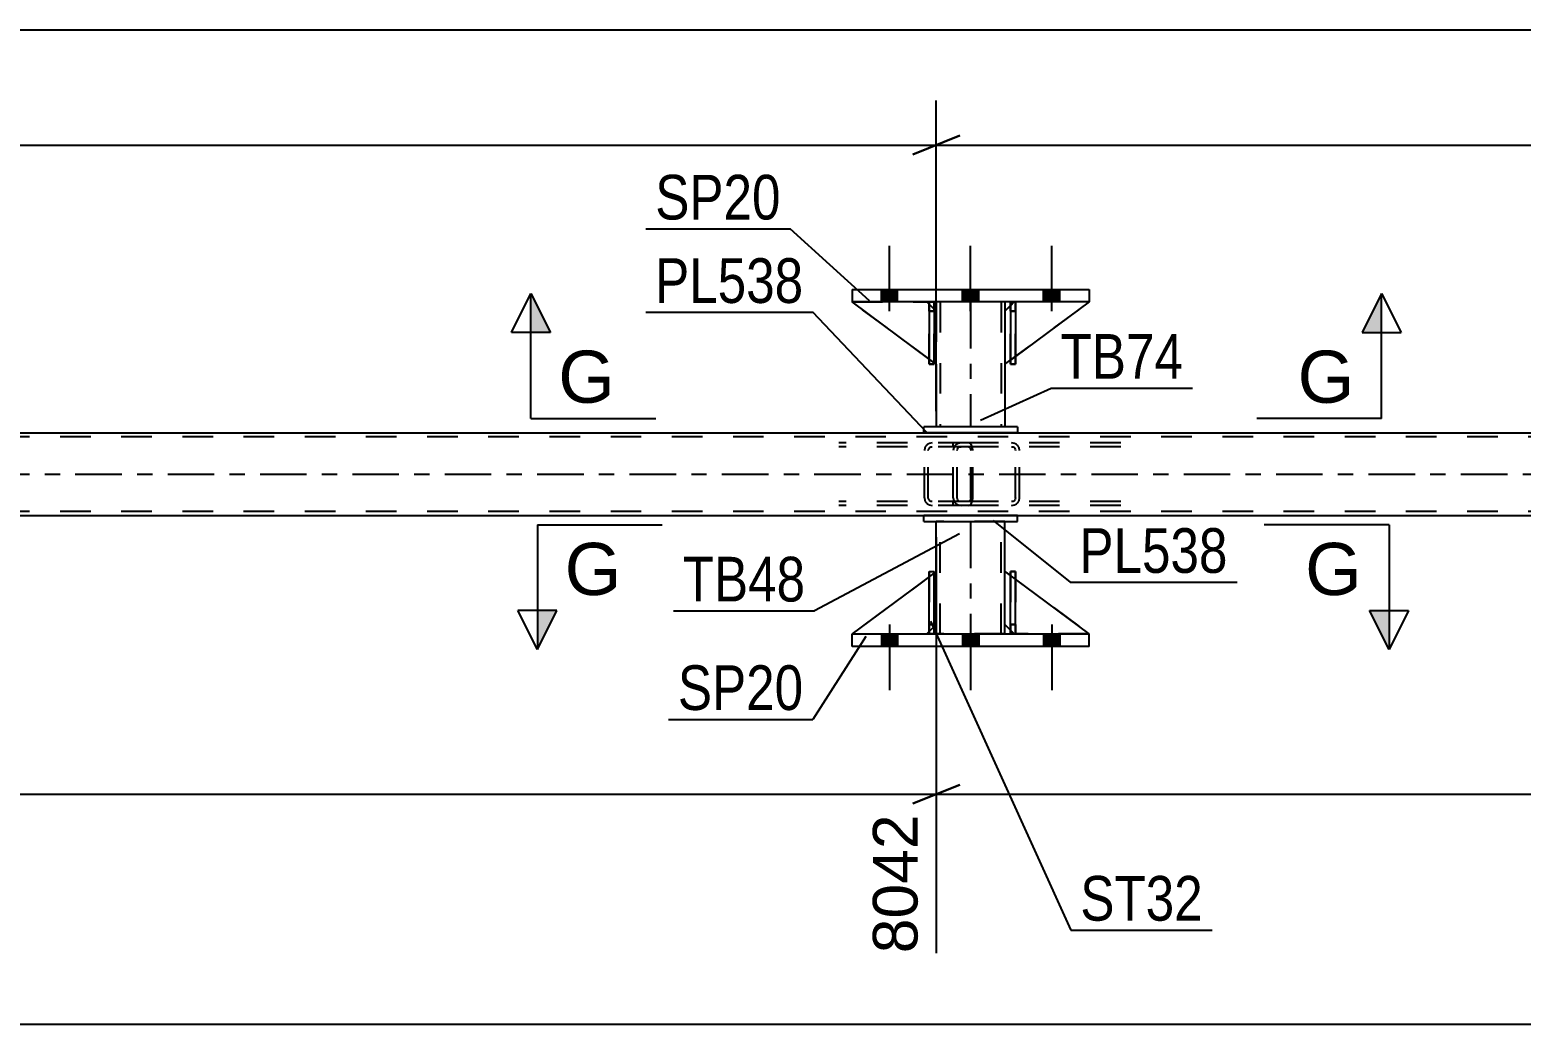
# Model space of a CAD drawing. Header units: millimetres. Extents: x 0 to 841, y 0 to 594.
# Drawn here: x 273.7 to 369.3, y 196.6 to 260.3 of the extents above; entities that cross this region are included whole.
import ezdxf

# ---------------------------------------------------------------- set-up
doc = ezdxf.new("R2010")
doc.units = ezdxf.units.MM
doc.linetypes.add('DXK_LINE_DOT2', pattern=[3.9198, 1.9599, -1.9599])
doc.linetypes.add('DXK_LINE_DOT3', pattern=[5.9187, 2.979, -0.9799, 0.9799, -0.9799])
doc.styles.add('Arial', font='ARIAL.TTF', dxfattribs={"height": 0.2})
doc.styles.add('Arial Narrow', font='ARIALN.TTF', dxfattribs={"height": 0.2})

# ---------------------------------------------------------------- blocks, each defined once
blk = doc.blocks.new('Part-318886728-3406 - 3318')
at = {"color": 2, "linetype": 'Continuous'}
for p, q in [((331.793, 225.606), (331.666, 225.513)), ((331.793, 222.206), (331.793, 225.606)), ((331.346, 225.276), (326.393, 221.606)), ((331.347, 221.76), (331.193, 221.606)), ((331.793, 222.206), (331.667, 222.08)), ((331.793, 222.206), (331.793, 222.206))]:
    blk.add_line(p, q, dxfattribs=at)
at = {"color": 7, "linetype": 'DXK_LINE_DOT2'}
for p, q in [((331.793, 222.206), (331.793, 225.606)), ((331.666, 225.513), (331.346, 225.276)), ((331.793, 222.206), (331.193, 221.606)), ((331.667, 222.08), (331.347, 221.76)), ((326.393, 221.606), (326.393, 221.606)), ((326.393, 221.606), (331.193, 221.606))]:
    blk.add_line(p, q, dxfattribs=at)
blk = doc.blocks.new('Part-318886728-3351 - 3318')
at = {"color": 7, "linetype": 'DXK_LINE_DOT2'}
for p, q in [((336.546, 242.287), (336.546, 242.887)), ((336.546, 242.887), (336.546, 242.887)), ((336.546, 242.887), (336.546, 238.887)), ((336.546, 242.887), (336.866, 242.887)), ((336.866, 242.887), (336.866, 242.287)), ((336.866, 238.887), (336.866, 242.887)), ((336.546, 238.887), (336.546, 242.287)), ((336.546, 242.287), (336.866, 242.287)), ((336.866, 242.287), (336.866, 238.887)), ((336.546, 238.887), (336.866, 238.887))]:
    blk.add_line(p, q, dxfattribs=at)
blk = doc.blocks.new('Part-318886728-3352 - 3318')
at = {"color": 7, "linetype": 'DXK_LINE_DOT2'}
for p, q in [((331.347, 242.287), (331.347, 242.887)), ((331.347, 242.887), (331.347, 242.887)), ((331.347, 242.887), (331.347, 238.887)), ((331.347, 242.887), (331.667, 242.887)), ((331.667, 242.887), (331.667, 242.287)), ((331.667, 238.887), (331.667, 242.887)), ((331.347, 238.887), (331.347, 242.287)), ((331.347, 242.287), (331.667, 242.287)), ((331.667, 242.287), (331.667, 238.887)), ((331.347, 238.887), (331.667, 238.887))]:
    blk.add_line(p, q, dxfattribs=at)
blk = doc.blocks.new('Part-318886728-3353 - 3318')
at = {"color": 2, "linetype": 'Continuous'}
for p, q in [((336.866, 242.887), (336.546, 242.887)), ((336.546, 242.887), (336.546, 238.887)), ((336.866, 242.887), (336.866, 242.887)), ((336.866, 242.887), (336.866, 238.887)), ((336.866, 238.887), (336.546, 238.887))]:
    blk.add_line(p, q, dxfattribs=at)
at = {"color": 7, "linetype": 'DXK_LINE_DOT2'}
for p, q in [((336.546, 242.887), (336.546, 242.287)), ((336.546, 242.887), (336.546, 242.887)), ((336.866, 242.287), (336.866, 242.887)), ((336.866, 242.887), (336.866, 242.887)), ((336.866, 242.287), (336.546, 242.287)), ((336.546, 242.287), (336.546, 238.887)), ((336.866, 238.887), (336.866, 242.287))]:
    blk.add_line(p, q, dxfattribs=at)
blk = doc.blocks.new('Part-318886728-3354 - 3318')
at = {"color": 7, "linetype": 'DXK_LINE_DOT2'}
for p, q in [((336.866, 225.606), (336.546, 225.606)), ((336.546, 222.206), (336.546, 225.606)), ((336.546, 221.606), (336.546, 225.606)), ((336.866, 225.606), (336.866, 222.206)), ((336.866, 221.606), (336.866, 225.606)), ((336.866, 222.206), (336.546, 222.206)), ((336.546, 221.606), (336.546, 222.206)), ((336.866, 222.206), (336.866, 221.606)), ((336.866, 221.606), (336.546, 221.606)), ((336.866, 221.606), (336.866, 221.606))]:
    blk.add_line(p, q, dxfattribs=at)
blk = doc.blocks.new('Part-318886728-3428 - 3318')
at = {"color": 2, "linetype": 'Continuous'}
for p, q in [((336.193, 222.206), (336.193, 225.606)), ((336.193, 225.606), (336.546, 225.344)), ((341.593, 221.606), (336.866, 225.107)), ((336.546, 221.853), (336.193, 222.206))]:
    blk.add_line(p, q, dxfattribs=at)
at = {"color": 7, "linetype": 'DXK_LINE_DOT2'}
for p, q in [((336.866, 225.107), (336.546, 225.344)), ((336.546, 221.853), (336.793, 221.606)), ((336.793, 221.606), (341.593, 221.606))]:
    blk.add_line(p, q, dxfattribs=at)
blk = doc.blocks.new('Part-318886728-3433 - 3318')
at = {"color": 2, "linetype": 'Continuous'}
for p, q in [((326.393, 243.687), (326.393, 242.887)), ((326.393, 243.687), (341.593, 243.687)), ((341.593, 243.687), (341.593, 242.887)), ((341.593, 242.887), (326.393, 242.887))]:
    blk.add_line(p, q, dxfattribs=at)
blk = doc.blocks.new('Part-318886728-3438 - 3318')
at = {"color": 2, "linetype": 'Continuous'}
for p, q in [((326.393, 220.806), (326.393, 221.606)), ((326.393, 221.606), (341.593, 221.606)), ((341.593, 220.806), (326.393, 220.806)), ((341.593, 220.806), (341.593, 221.606))]:
    blk.add_line(p, q, dxfattribs=at)
blk = doc.blocks.new('Part-318886728-3439 - 3318')
at = {"color": 7, "linetype": 'DXK_LINE_DOT2'}
for p, q in [((336.793, 242.887), (336.193, 242.287)), ((336.193, 238.887), (341.593, 242.887)), ((341.593, 242.887), (336.793, 242.887)), ((336.193, 242.287), (336.193, 238.887))]:
    blk.add_line(p, q, dxfattribs=at)
blk = doc.blocks.new('Part-318886728-3380 - 3318')
at = {"color": 2, "linetype": 'Continuous'}
for p, q in [((331.667, 242.887), (331.346, 242.887)), ((331.347, 242.887), (331.346, 238.887)), ((331.666, 242.887), (331.667, 242.887)), ((331.667, 242.887), (331.666, 238.887)), ((331.666, 238.887), (331.346, 238.887))]:
    blk.add_line(p, q, dxfattribs=at)
at = {"color": 7, "linetype": 'DXK_LINE_DOT2'}
for p, q in [((331.346, 242.887), (331.346, 242.287)), ((331.347, 242.887), (331.347, 242.887)), ((331.666, 242.287), (331.666, 242.887)), ((331.667, 242.887), (331.667, 242.887)), ((331.666, 242.287), (331.346, 242.287)), ((331.346, 242.287), (331.346, 238.887)), ((331.666, 238.887), (331.666, 242.287))]:
    blk.add_line(p, q, dxfattribs=at)
blk = doc.blocks.new('Part-318886728-3458 - 3318')
at = {"color": 2, "linetype": 'Continuous'}
for p, q in [((336.993, 234.887), (330.993, 234.887)), ((330.993, 234.487), (330.993, 234.887)), ((336.993, 234.487), (330.993, 234.487)), ((336.993, 234.887), (336.993, 234.487))]:
    blk.add_line(p, q, dxfattribs=at)
blk = doc.blocks.new('Part-318886728-3401 - 3318')
at = {"color": 7, "linetype": 'DXK_LINE_DOT2'}
for p, q in [((336.793, 242.887), (336.546, 242.641)), ((341.593, 242.887), (336.793, 242.887)), ((341.592, 242.887), (341.593, 242.887)), ((341.593, 242.887), (341.592, 242.887)), ((336.866, 239.386), (336.546, 239.149))]:
    blk.add_line(p, q, dxfattribs=at)
at = {"color": 2, "linetype": 'Continuous'}
for p, q in [((341.592, 242.887), (336.866, 239.386)), ((336.546, 242.641), (336.193, 242.287)), ((336.193, 242.287), (336.193, 238.887)), ((336.193, 238.887), (336.546, 239.149))]:
    blk.add_line(p, q, dxfattribs=at)
blk = doc.blocks.new('Part-318886728-3405 - 3318')
at = {"color": 7, "linetype": 'DXK_LINE_DOT2'}
for p, q in [((331.793, 225.606), (326.393, 221.606)), ((331.793, 222.206), (331.793, 225.606)), ((331.793, 225.606), (331.793, 222.206)), ((331.193, 221.606), (331.793, 222.206)), ((331.793, 222.206), (331.193, 221.606)), ((331.793, 222.206), (331.793, 222.206)), ((326.393, 221.606), (331.193, 221.606))]:
    blk.add_line(p, q, dxfattribs=at)
blk = doc.blocks.new('Part-318886728-3426 - 3318')
at = {"color": 2, "linetype": 'Continuous'}
for p, q in [((331.793, 242.887), (331.793, 242.287)), ((336.193, 242.887), (336.193, 242.287)), ((331.793, 238.887), (331.793, 234.887)), ((336.193, 238.887), (336.193, 234.887))]:
    blk.add_line(p, q, dxfattribs=at)
at = {"color": 7, "linetype": 'DXK_LINE_DOT2'}
for p, q in [((336.193, 242.887), (331.793, 242.887)), ((332.033, 242.887), (332.033, 234.887)), ((335.953, 242.887), (335.953, 234.887)), ((331.793, 242.287), (331.793, 238.887)), ((336.193, 242.287), (336.193, 238.887)), ((336.193, 234.887), (331.793, 234.887))]:
    blk.add_line(p, q, dxfattribs=at)
at = {"color": 7, "linetype": 'DXK_LINE_DOT3'}
blk.add_line((333.993, 242.887), (333.993, 234.887), dxfattribs=at)
blk = doc.blocks.new('Part-318886728-3427 - 3318')
at = {"color": 7, "linetype": 'DXK_LINE_DOT2'}
for p, q in [((336.193, 222.206), (336.193, 225.606)), ((336.193, 225.606), (341.593, 221.606)), ((336.793, 221.606), (336.193, 222.206)), ((341.593, 221.606), (336.793, 221.606))]:
    blk.add_line(p, q, dxfattribs=at)
blk = doc.blocks.new('Part-318886728-3459 - 3318')
at = {"color": 7, "linetype": 'DXK_LINE_DOT2'}
for p, q in [((331.793, 238.887), (326.393, 242.887)), ((326.393, 242.887), (331.193, 242.887)), ((331.193, 242.887), (331.793, 242.287)), ((331.793, 242.287), (331.193, 242.887)), ((331.793, 242.287), (331.793, 238.887)), ((331.793, 242.287), (331.793, 242.287)), ((331.793, 242.287), (331.793, 238.887))]:
    blk.add_line(p, q, dxfattribs=at)
blk = doc.blocks.new('Part-318886728-3460 - 3318')
at = {"color": 2, "linetype": 'Continuous'}
for p, q in [((331.346, 239.218), (326.393, 242.887)), ((331.347, 242.734), (331.193, 242.887)), ((331.793, 242.287), (331.667, 242.414)), ((331.793, 242.287), (331.793, 242.287)), ((331.793, 238.887), (331.793, 242.287)), ((331.666, 238.981), (331.793, 238.887)), ((331.793, 238.887), (331.793, 238.887))]:
    blk.add_line(p, q, dxfattribs=at)
at = {"color": 7, "linetype": 'DXK_LINE_DOT2'}
for p, q in [((331.193, 242.887), (326.393, 242.887)), ((326.393, 242.887), (326.393, 242.887)), ((331.193, 242.887), (331.793, 242.287)), ((331.667, 242.414), (331.347, 242.734)), ((331.793, 242.287), (331.793, 238.887)), ((331.666, 238.981), (331.346, 239.218))]:
    blk.add_line(p, q, dxfattribs=at)
blk = doc.blocks.new('Part-318886728-3487 - 3318')
at = {"color": 2, "linetype": 'Continuous'}
for p, q in [((69.473, 234.487), (728.389, 234.487)), ((69.473, 229.207), (728.389, 229.207))]:
    blk.add_line(p, q, dxfattribs=at)
at = {"color": 7, "linetype": 'DXK_LINE_DOT2'}
for p, q in [((728.389, 234.247), (69.473, 234.247)), ((728.389, 229.447), (69.473, 229.447))]:
    blk.add_line(p, q, dxfattribs=at)
at = {"color": 7, "linetype": 'DXK_LINE_DOT3'}
blk.add_line((69.473, 231.847), (728.389, 231.847), dxfattribs=at)
blk = doc.blocks.new('Bolt-318886728-3502 - 3318')
at = {"linetype": 'Continuous'}
for points in [[(329.313, 243.687), (328.273, 243.687), (328.273, 242.887), (329.313, 242.887)], [(329.313, 243.687), (328.273, 243.687), (328.273, 242.887), (329.313, 242.887)], [(329.313, 243.687), (328.273, 243.687), (328.273, 242.887), (329.313, 242.887)], [(334.513, 243.687), (333.473, 243.687), (333.473, 242.887), (334.513, 242.887)], [(334.513, 243.687), (333.473, 243.687), (333.473, 242.887), (334.513, 242.887)], [(339.713, 243.687), (338.673, 243.687), (338.673, 242.887), (339.713, 242.887)], [(339.713, 243.687), (338.673, 243.687), (338.673, 242.887), (339.713, 242.887)], [(339.713, 243.687), (338.673, 243.687), (338.673, 242.887), (339.713, 242.887)]]:
    blk.add_hatch(color=1, dxfattribs=at).paths.add_polyline_path(points)
at = {"color": 1, "linetype": 'Continuous'}
for p, q in [((328.793, 242.287), (328.793, 246.487)), ((328.793, 242.287), (328.793, 246.487)), ((328.793, 242.287), (328.793, 246.487)), ((333.993, 242.287), (333.993, 246.487)), ((333.993, 242.287), (333.993, 246.487)), ((339.193, 242.287), (339.193, 246.487)), ((339.193, 242.287), (339.193, 246.487)), ((339.193, 242.287), (339.193, 246.487)), ((328.273, 242.887), (328.273, 243.687)), ((328.273, 242.887), (328.273, 243.687)), ((328.273, 242.887), (328.273, 243.687)), ((329.313, 242.887), (329.313, 243.687)), ((329.313, 242.887), (329.313, 243.687)), ((329.313, 242.887), (329.313, 243.687)), ((333.473, 242.887), (333.473, 243.687)), ((333.473, 242.887), (333.473, 243.687)), ((334.513, 242.887), (334.513, 243.687)), ((334.513, 242.887), (334.513, 243.687)), ((338.673, 242.887), (338.673, 243.687)), ((338.673, 242.887), (338.673, 243.687)), ((338.673, 242.887), (338.673, 243.687)), ((339.713, 242.887), (339.713, 243.687)), ((339.713, 242.887), (339.713, 243.687)), ((339.713, 242.887), (339.713, 243.687))]:
    blk.add_line(p, q, dxfattribs=at)
blk = doc.blocks.new('Bolt-318886728-3503 - 3318')
at = {"linetype": 'Continuous'}
for points in [[(328.273, 220.806), (329.313, 220.806), (329.313, 221.606), (328.273, 221.606)], [(328.273, 220.806), (329.313, 220.806), (329.313, 221.606), (328.273, 221.606)], [(328.273, 220.806), (329.313, 220.806), (329.313, 221.606), (328.273, 221.606)], [(333.473, 220.806), (334.513, 220.806), (334.513, 221.606), (333.473, 221.606)], [(333.473, 220.806), (334.513, 220.806), (334.513, 221.606), (333.473, 221.606)], [(338.673, 220.806), (339.713, 220.806), (339.713, 221.606), (338.673, 221.606)], [(338.673, 220.806), (339.713, 220.806), (339.713, 221.606), (338.673, 221.606)], [(338.673, 220.806), (339.713, 220.806), (339.713, 221.606), (338.673, 221.606)]]:
    blk.add_hatch(color=1, dxfattribs=at).paths.add_polyline_path(points)
at = {"color": 1, "linetype": 'Continuous'}
for p, q in [((328.793, 222.206), (328.793, 218.006)), ((328.793, 222.206), (328.793, 218.006)), ((328.793, 222.206), (328.793, 218.006)), ((333.993, 222.206), (333.993, 218.006)), ((333.993, 222.206), (333.993, 218.006)), ((339.193, 222.206), (339.193, 218.006)), ((339.193, 222.206), (339.193, 218.006)), ((339.193, 222.206), (339.193, 218.006)), ((328.273, 221.606), (328.273, 220.806)), ((328.273, 221.606), (328.273, 220.806)), ((328.273, 221.606), (328.273, 220.806)), ((329.313, 221.606), (329.313, 220.806)), ((329.313, 221.606), (329.313, 220.806)), ((329.313, 221.606), (329.313, 220.806)), ((333.473, 221.606), (333.473, 220.806)), ((333.473, 221.606), (333.473, 220.806)), ((334.513, 221.606), (334.513, 220.806)), ((334.513, 221.606), (334.513, 220.806)), ((338.673, 221.606), (338.673, 220.806)), ((338.673, 221.606), (338.673, 220.806)), ((338.673, 221.606), (338.673, 220.806)), ((339.713, 221.606), (339.713, 220.806)), ((339.713, 221.606), (339.713, 220.806)), ((339.713, 221.606), (339.713, 220.806))]:
    blk.add_line(p, q, dxfattribs=at)
blk = doc.blocks.new('Part-318886728-3511 - 3318')
at = {"color": 2, "linetype": 'Continuous'}
for p, q in [((331.347, 221.606), (331.346, 225.606)), ((331.346, 225.606), (331.666, 225.606)), ((331.667, 221.606), (331.666, 225.606)), ((331.346, 221.606), (331.347, 221.606)), ((331.667, 221.606), (331.347, 221.606))]:
    blk.add_line(p, q, dxfattribs=at)
at = {"color": 7, "linetype": 'DXK_LINE_DOT2'}
for p, q in [((331.346, 225.606), (331.346, 222.206)), ((331.666, 222.206), (331.666, 225.606)), ((331.346, 222.206), (331.346, 221.606)), ((331.346, 222.206), (331.666, 222.206)), ((331.666, 221.606), (331.666, 222.206)), ((331.347, 221.606), (331.346, 221.606)), ((331.347, 221.606), (331.347, 221.606)), ((331.667, 221.606), (331.667, 221.606))]:
    blk.add_line(p, q, dxfattribs=at)
blk = doc.blocks.new('Part-318886728-3516 - 3318')
at = {"color": 2, "linetype": 'Continuous'}
for p, q in [((331.793, 225.606), (331.793, 228.806)), ((336.193, 225.606), (336.193, 228.806)), ((331.793, 221.606), (331.793, 222.206)), ((336.193, 221.606), (336.193, 222.206))]:
    blk.add_line(p, q, dxfattribs=at)
at = {"color": 7, "linetype": 'DXK_LINE_DOT2'}
for p, q in [((336.193, 228.806), (331.793, 228.806)), ((332.033, 221.606), (332.033, 228.806)), ((335.953, 221.606), (335.953, 228.806)), ((331.793, 222.206), (331.793, 225.606)), ((336.193, 222.206), (336.193, 225.606)), ((336.193, 221.606), (331.793, 221.606))]:
    blk.add_line(p, q, dxfattribs=at)
at = {"color": 7, "linetype": 'DXK_LINE_DOT3'}
blk.add_line((333.993, 228.806), (333.993, 221.606), dxfattribs=at)
blk = doc.blocks.new('Part-318886728-3521 - 3318')
at = {"color": 2, "linetype": 'Continuous'}
for p, q in [((336.993, 229.206), (330.993, 229.206)), ((330.993, 228.806), (330.993, 229.206)), ((330.993, 228.806), (336.993, 228.806)), ((336.993, 228.806), (336.993, 229.206))]:
    blk.add_line(p, q, dxfattribs=at)
blk = doc.blocks.new('Part-318886728-3555 - 3318')
at = {"color": 7, "linetype": 'DXK_LINE_DOT2'}
for p, q in [((331.347, 225.606), (331.667, 225.606)), ((331.347, 222.206), (331.347, 225.606)), ((331.347, 225.606), (331.347, 221.606)), ((331.667, 225.606), (331.667, 222.206)), ((331.667, 221.606), (331.667, 225.513)), ((331.667, 222.206), (331.347, 222.206)), ((331.347, 221.606), (331.347, 222.206)), ((331.667, 222.206), (331.667, 221.606)), ((331.667, 221.606), (331.347, 221.606)), ((331.667, 221.606), (331.667, 221.606))]:
    blk.add_line(p, q, dxfattribs=at)
blk = doc.blocks.new('Part-318886728-3556 - 3318')
at = {"color": 2, "linetype": 'Continuous'}
for p, q in [((336.546, 221.606), (336.546, 225.606)), ((336.546, 225.606), (336.866, 225.606)), ((336.866, 221.606), (336.866, 225.606)), ((336.546, 221.606), (336.546, 221.606)), ((336.866, 221.606), (336.546, 221.606))]:
    blk.add_line(p, q, dxfattribs=at)
at = {"color": 7, "linetype": 'DXK_LINE_DOT2'}
for p, q in [((336.546, 225.606), (336.546, 222.206)), ((336.866, 222.206), (336.866, 225.606)), ((336.546, 222.206), (336.546, 221.606)), ((336.546, 222.206), (336.866, 222.206)), ((336.866, 221.606), (336.866, 222.206)), ((336.546, 221.606), (336.546, 221.606)), ((336.546, 221.606), (336.546, 221.606)), ((336.866, 221.606), (336.866, 221.606))]:
    blk.add_line(p, q, dxfattribs=at)
blk = doc.blocks.new('Part-318886728-3569 - 3318')
at = {"color": 7, "linetype": 'DXK_LINE_DOT2'}
for p, q in [((332.915, 233.55), (332.876, 233.367)), ((332.876, 230.327), (332.876, 233.367)), ((333.131, 233.367), (333.151, 233.459)), ((333.131, 230.327), (333.131, 233.367)), ((333.151, 233.459), (333.206, 233.536)), ((333.386, 233.847), (333.191, 233.81)), ((333.206, 233.536), (333.289, 233.588)), ((333.289, 233.588), (333.386, 233.607)), ((343.615, 233.847), (333.386, 233.847)), ((343.615, 233.607), (333.386, 233.607)), ((336.817, 233.81), (336.622, 233.847)), ((336.622, 233.607), (336.719, 233.588)), ((336.719, 233.588), (336.802, 233.536)), ((336.802, 233.536), (336.858, 233.459)), ((336.858, 233.459), (336.877, 233.367)), ((336.877, 230.327), (336.877, 233.367)), ((337.132, 233.367), (337.094, 233.55)), ((337.132, 230.327), (337.132, 233.367)), ((332.876, 230.327), (332.915, 230.143)), ((333.151, 230.235), (333.131, 230.327)), ((336.877, 230.327), (336.858, 230.235)), ((337.094, 230.143), (337.132, 230.327)), ((333.206, 230.157), (333.151, 230.235)), ((333.191, 229.883), (333.386, 229.847)), ((333.289, 230.105), (333.206, 230.157)), ((333.386, 230.087), (333.289, 230.105)), ((343.615, 230.087), (333.386, 230.087)), ((343.615, 229.847), (333.386, 229.847)), ((336.719, 230.105), (336.622, 230.087)), ((336.622, 229.847), (336.817, 229.883)), ((336.802, 230.157), (336.719, 230.105)), ((336.858, 230.235), (336.802, 230.157))]:
    blk.add_line(p, q, dxfattribs=at)
for centre, start, end in [((333.367, 233.346), 110.75831, 155.68004), ((336.641, 233.346), 24.31996, 69.24169), ((333.367, 230.347), 204.31996, 249.24169), ((336.641, 230.347), 290.75831, 335.68004)]:
    blk.add_arc(centre, 0.496, start, end, dxfattribs=at)
blk = doc.blocks.new('Part-318886728-3577 - 3318')
at = {"color": 7, "linetype": 'DXK_LINE_DOT2'}
for p, q in [((333.868, 233.847), (325.545, 233.847)), ((333.868, 233.607), (325.545, 233.607)), ((331.069, 233.55), (331.031, 233.367)), ((331.031, 230.327), (331.031, 233.367)), ((331.282, 233.367), (331.301, 233.459)), ((331.282, 230.327), (331.282, 233.367)), ((331.301, 233.459), (331.356, 233.536)), ((331.534, 233.847), (331.341, 233.81)), ((331.356, 233.536), (331.437, 233.588)), ((331.437, 233.588), (331.534, 233.607)), ((332.876, 233.607), (332.876, 233.847)), ((333.972, 233.81), (333.868, 233.847)), ((333.868, 233.607), (333.92, 233.588)), ((333.92, 233.588), (333.964, 233.536)), ((333.964, 233.536), (333.993, 233.459)), ((334.06, 233.706), (333.972, 233.81)), ((333.993, 233.459), (334.003, 233.367)), ((334.003, 230.327), (334.003, 233.367)), ((334.118, 233.55), (334.06, 233.706)), ((334.139, 233.367), (334.118, 233.55)), ((334.139, 230.327), (334.139, 233.367)), ((331.031, 230.327), (331.069, 230.143)), ((331.301, 230.235), (331.282, 230.327)), ((334.003, 230.327), (333.993, 230.235)), ((334.118, 230.143), (334.139, 230.327)), ((333.868, 230.087), (325.545, 230.087)), ((333.868, 229.847), (325.545, 229.847)), ((331.356, 230.157), (331.301, 230.235)), ((331.341, 229.883), (331.534, 229.847)), ((331.437, 230.105), (331.356, 230.157)), ((331.534, 230.087), (331.437, 230.105)), ((332.876, 229.847), (332.876, 230.087)), ((333.92, 230.105), (333.868, 230.087)), ((333.868, 229.847), (333.972, 229.883)), ((333.964, 230.157), (333.92, 230.105)), ((333.993, 230.235), (333.964, 230.157)), ((333.972, 229.883), (334.06, 229.987)), ((334.06, 229.987), (334.118, 230.143))]:
    blk.add_line(p, q, dxfattribs=at)
for centre, start, end in [((331.519, 233.351), 111.1941, 156.15059), ((331.519, 230.342), 203.84941, 248.8059)]:
    blk.add_arc(centre, 0.492, start, end, dxfattribs=at)
blk = doc.blocks.new('StraightDimension-318886728-3718 - 3318')
at = {"color": 7, "linetype": 'Continuous'}
for p, q in [((331.793, 235.887), (331.793, 255.793)), ((330.293, 252.343), (333.293, 253.543)), ((161.524, 252.943), (331.793, 252.943))]:
    blk.add_line(p, q, dxfattribs=at)
blk = doc.blocks.new('StraightDimension-318886728-3820 - 3318')
at = {"color": 7, "linetype": 'Continuous'}
blk.add_line((60.213, 196.595), (737.649, 196.595), dxfattribs=at)
blk = doc.blocks.new('StraightDimension-318886728-3664 - 3318')
at = {"color": 7, "linetype": 'Continuous'}
blk.add_line((60.853, 260.326), (737.009, 260.326), dxfattribs=at)
blk = doc.blocks.new('StraightDimension-318886728-3731 - 3318')
at = {"color": 7, "linetype": 'Continuous'}
for p, q in [((331.793, 235.887), (331.793, 255.793)), ((333.293, 253.543), (330.293, 252.343)), ((331.793, 252.943), (587.195, 252.943))]:
    blk.add_line(p, q, dxfattribs=at)
blk = doc.blocks.new('StraightDimension-318886728-3777 - 3318')
at = {"color": 7, "linetype": 'Continuous'}
for p, q in [((331.793, 227.806), (331.793, 201.139)), ((333.293, 211.933), (330.293, 210.733)), ((331.793, 211.333), (587.195, 211.333))]:
    blk.add_line(p, q, dxfattribs=at)
blk = doc.blocks.new('StraightDimension-318886728-3790 - 3318')
at = {"color": 7, "linetype": 'Continuous'}
for p, q in [((331.793, 227.806), (331.793, 201.139)), ((161.524, 211.333), (331.793, 211.333)), ((330.293, 210.733), (333.293, 211.933))]:
    blk.add_line(p, q, dxfattribs=at)
at = {"color": 0, "linetype": 'Continuous'}
blk.add_wipeout([(331.193, 210.633), (326.993, 210.633), (326.993, 200.539), (331.193, 200.539)], dxfattribs=at)
at = {"color": 3, "linetype": 'Continuous', "style": 'Arial'}
blk.add_text('8042', height=2.8652, rotation=90.00021, dxfattribs=at).set_placement((330.593, 201.139))
blk = doc.blocks.new('Mark-318886728-3429 - 3318')
at = {"color": 30, "linetype": 'Continuous'}
for p in [(313.187, 247.568), (327.51, 242.966)]:
    blk.add_line(p, (322.426, 247.568), dxfattribs=at)
at = {"color": 0}
blk.add_wipeout([(321.826, 248.168), (321.826, 251.168), (313.787, 251.168), (313.787, 248.168)], dxfattribs=at)
blk.add_wipeout([(321.826, 248.168), (321.826, 251.168), (313.787, 251.168), (313.787, 248.168)], dxfattribs=at)
at = {"color": 3, "style": 'Arial Narrow'}
blk.add_text('SP20', height=2.8633, dxfattribs=at).set_placement((313.787, 248.168))
blk = doc.blocks.new('Mark-318886728-3434 - 3318')
at = {"color": 30, "linetype": 'Continuous'}
for p in [(327.281, 221.434), (314.636, 216.132)]:
    blk.add_line(p, (323.875, 216.132), dxfattribs=at)
at = {"color": 0}
blk.add_wipeout([(323.275, 216.732), (323.275, 219.732), (315.236, 219.732), (315.236, 216.732)], dxfattribs=at)
blk.add_wipeout([(323.275, 216.732), (323.275, 219.732), (315.236, 219.732), (315.236, 216.732)], dxfattribs=at)
at = {"color": 3, "style": 'Arial Narrow'}
blk.add_text('SP20', height=2.8633, dxfattribs=at).set_placement((315.236, 216.732))
blk = doc.blocks.new('Mark-318886728-3454 - 3318')
at = {"color": 30, "linetype": 'Continuous'}
for p in [(313.177, 242.222), (331.186, 234.517)]:
    blk.add_line(p, (323.88, 242.222), dxfattribs=at)
at = {"color": 0}
blk.add_wipeout([(323.28, 242.822), (323.28, 245.822), (313.777, 245.822), (313.777, 242.822)], dxfattribs=at)
blk.add_wipeout([(323.28, 242.822), (323.28, 245.822), (313.777, 245.822), (313.777, 242.822)], dxfattribs=at)
at = {"color": 3, "style": 'Arial Narrow'}
blk.add_text('PL538', height=2.8633, dxfattribs=at).set_placement((313.777, 242.822))
blk = doc.blocks.new('Mark-318886728-3422 - 3318')
at = {"color": 30, "linetype": 'Continuous'}
for p, q in [((334.63, 235.3), (339.156, 237.362)), ((339.156, 237.362), (348.21, 237.362))]:
    blk.add_line(p, q, dxfattribs=at)
at = {"color": 0}
blk.add_wipeout([(347.61, 237.962), (347.61, 240.962), (339.756, 240.962), (339.756, 237.962)], dxfattribs=at)
blk.add_wipeout([(347.61, 237.962), (347.61, 240.962), (339.756, 240.962), (339.756, 237.962)], dxfattribs=at)
at = {"color": 3, "style": 'Arial Narrow'}
blk.add_text('TB74', height=2.8633, dxfattribs=at).set_placement((339.756, 237.962))
blk = doc.blocks.new('Mark-318886728-3507 - 3318')
at = {"color": 30, "linetype": 'Continuous'}
for p, q in [((331.422, 222.418), (340.422, 202.63)), ((340.422, 202.63), (349.477, 202.63))]:
    blk.add_line(p, q, dxfattribs=at)
at = {"color": 0}
blk.add_wipeout([(348.877, 203.23), (348.877, 206.23), (341.022, 206.23), (341.022, 203.23)], dxfattribs=at)
blk.add_wipeout([(348.877, 203.23), (348.877, 206.23), (341.022, 206.23), (341.022, 203.23)], dxfattribs=at)
at = {"color": 3, "style": 'Arial Narrow'}
blk.add_text('ST32', height=2.8633, dxfattribs=at).set_placement((341.022, 203.23))
blk = doc.blocks.new('Mark-318886728-3512 - 3318')
at = {"color": 30, "linetype": 'Continuous'}
for p in [(333.281, 228.026), (314.946, 223.086)]:
    blk.add_line(p, (324, 223.086), dxfattribs=at)
at = {"color": 0}
blk.add_wipeout([(323.4, 223.686), (323.4, 226.686), (315.546, 226.686), (315.546, 223.686)], dxfattribs=at)
blk.add_wipeout([(323.4, 223.686), (323.4, 226.686), (315.546, 226.686), (315.546, 223.686)], dxfattribs=at)
at = {"color": 3, "style": 'Arial Narrow'}
blk.add_text('TB48', height=2.8633, dxfattribs=at).set_placement((315.546, 223.686))
blk = doc.blocks.new('Mark-318886728-3517 - 3318')
at = {"color": 30, "linetype": 'Continuous'}
for p, q in [((335.447, 228.883), (340.364, 224.922)), ((340.364, 224.922), (351.067, 224.922))]:
    blk.add_line(p, q, dxfattribs=at)
at = {"color": 0}
blk.add_wipeout([(350.467, 225.522), (350.467, 228.522), (340.964, 228.522), (340.964, 225.522)], dxfattribs=at)
blk.add_wipeout([(350.467, 225.522), (350.467, 228.522), (340.964, 228.522), (340.964, 225.522)], dxfattribs=at)
at = {"color": 3, "style": 'Arial Narrow'}
blk.add_text('PL538', height=2.8633, dxfattribs=at).set_placement((340.964, 225.522))
blk = doc.blocks.new('SectionMark-318886728-3851 - 3318')
at = {"linetype": 'Continuous'}
for points in [[(306.233, 223.1), (307.483, 223.1), (306.233, 220.6)], [(359.557, 223.1), (360.807, 223.1), (360.807, 220.6)]]:
    blk.add_hatch(color=6, dxfattribs=at).paths.add_polyline_path(points)
at = {"color": 6, "linetype": 'Continuous'}
for p, q in [((306.233, 228.6), (314.233, 228.6)), ((306.233, 228.6), (306.233, 220.6)), ((360.807, 228.6), (352.807, 228.6)), ((360.807, 228.6), (360.807, 220.6)), ((306.233, 220.6), (304.983, 223.1)), ((307.483, 223.1), (304.983, 223.1)), ((306.233, 220.6), (307.483, 223.1)), ((359.557, 223.1), (362.057, 223.1)), ((360.807, 220.6), (359.557, 223.1)), ((362.057, 223.1), (360.807, 220.6))]:
    blk.add_line(p, q, dxfattribs=at)
at = {"color": 0, "linetype": 'Continuous'}
for points in [[(311.613, 224.1), (311.613, 227.6), (307.983, 227.6), (307.983, 224.1)], [(359.057, 224.1), (359.057, 227.6), (355.427, 227.6), (355.427, 224.1)]]:
    blk.add_wipeout(points, dxfattribs=at)
at = {"color": 3, "linetype": 'Continuous', "style": 'Arial'}
for p in [(307.983, 224.1), (355.427, 224.1)]:
    blk.add_text('G', height=3.343, dxfattribs=at).set_placement(p)
blk = doc.blocks.new('SectionMark-318886728-3859 - 3318')
at = {"linetype": 'Continuous'}
for points in [[(307.071, 240.923), (305.821, 240.923), (305.821, 243.423)], [(360.326, 240.923), (359.076, 240.923), (360.326, 243.423)]]:
    blk.add_hatch(color=6, dxfattribs=at).paths.add_polyline_path(points)
at = {"color": 6, "linetype": 'Continuous'}
for p, q in [((304.571, 240.923), (305.821, 243.423)), ((305.821, 235.423), (305.821, 243.423)), ((305.821, 243.423), (307.071, 240.923)), ((360.326, 243.423), (359.076, 240.923)), ((360.326, 235.423), (360.326, 243.423)), ((360.326, 243.423), (361.576, 240.923)), ((307.071, 240.923), (304.571, 240.923)), ((359.076, 240.923), (361.576, 240.923)), ((305.821, 235.423), (313.821, 235.423)), ((360.326, 235.423), (352.326, 235.423))]:
    blk.add_line(p, q, dxfattribs=at)
at = {"color": 0, "linetype": 'Continuous'}
for points in [[(311.201, 236.423), (311.201, 239.923), (307.571, 239.923), (307.571, 236.423)], [(358.576, 236.423), (358.576, 239.923), (354.947, 239.923), (354.947, 236.423)]]:
    blk.add_wipeout(points, dxfattribs=at)
at = {"color": 3, "linetype": 'Continuous', "style": 'Arial'}
for p in [(307.571, 236.423), (354.947, 236.423)]:
    blk.add_text('G', height=3.343, dxfattribs=at).set_placement(p)

msp = doc.modelspace()

# ---------------------------------------------------------------- block references
for name in ['Bolt-318886728-3502 - 3318', 'Part-318886728-3433 - 3318', 'Part-318886728-3459 - 3318', 'Part-318886728-3460 - 3318', 'Part-318886728-3380 - 3318', 'Part-318886728-3352 - 3318', 'Part-318886728-3426 - 3318', 'Part-318886728-3439 - 3318', 'Part-318886728-3401 - 3318', 'Part-318886728-3351 - 3318', 'Part-318886728-3353 - 3318', 'Part-318886728-3487 - 3318', 'Part-318886728-3458 - 3318', 'Part-318886728-3577 - 3318', 'Part-318886728-3569 - 3318', 'Part-318886728-3521 - 3318', 'Part-318886728-3516 - 3318', 'Part-318886728-3406 - 3318', 'Part-318886728-3405 - 3318', 'Part-318886728-3511 - 3318', 'Part-318886728-3555 - 3318', 'Part-318886728-3428 - 3318', 'Part-318886728-3427 - 3318', 'Part-318886728-3354 - 3318', 'Part-318886728-3556 - 3318', 'Bolt-318886728-3503 - 3318', 'Part-318886728-3438 - 3318']:
    msp.add_blockref(name, (0, 0))

# ---------------------------------------------------------------- next in the draw order: block references
for name in ['StraightDimension-318886728-3718 - 3318', 'StraightDimension-318886728-3820 - 3318']:
    msp.add_blockref(name, (0, 0))

# ---------------------------------------------------------------- next in the draw order: block references
for name in ['StraightDimension-318886728-3664 - 3318', 'StraightDimension-318886728-3777 - 3318']:
    msp.add_blockref(name, (0, 0))

# ---------------------------------------------------------------- next in the draw order: block references
for name in ['StraightDimension-318886728-3731 - 3318', 'Mark-318886728-3429 - 3318', 'Mark-318886728-3517 - 3318', 'StraightDimension-318886728-3790 - 3318']:
    msp.add_blockref(name, (0, 0))

# ---------------------------------------------------------------- next in the draw order: block references
for name in ['Mark-318886728-3454 - 3318', 'Mark-318886728-3422 - 3318', 'Mark-318886728-3512 - 3318', 'Mark-318886728-3507 - 3318', 'Mark-318886728-3434 - 3318']:
    msp.add_blockref(name, (0, 0))

# ---------------------------------------------------------------- next in the draw order: block references
for name in ['SectionMark-318886728-3859 - 3318', 'SectionMark-318886728-3851 - 3318']:
    msp.add_blockref(name, (0, 0))

doc.saveas('drawing.dxf')
